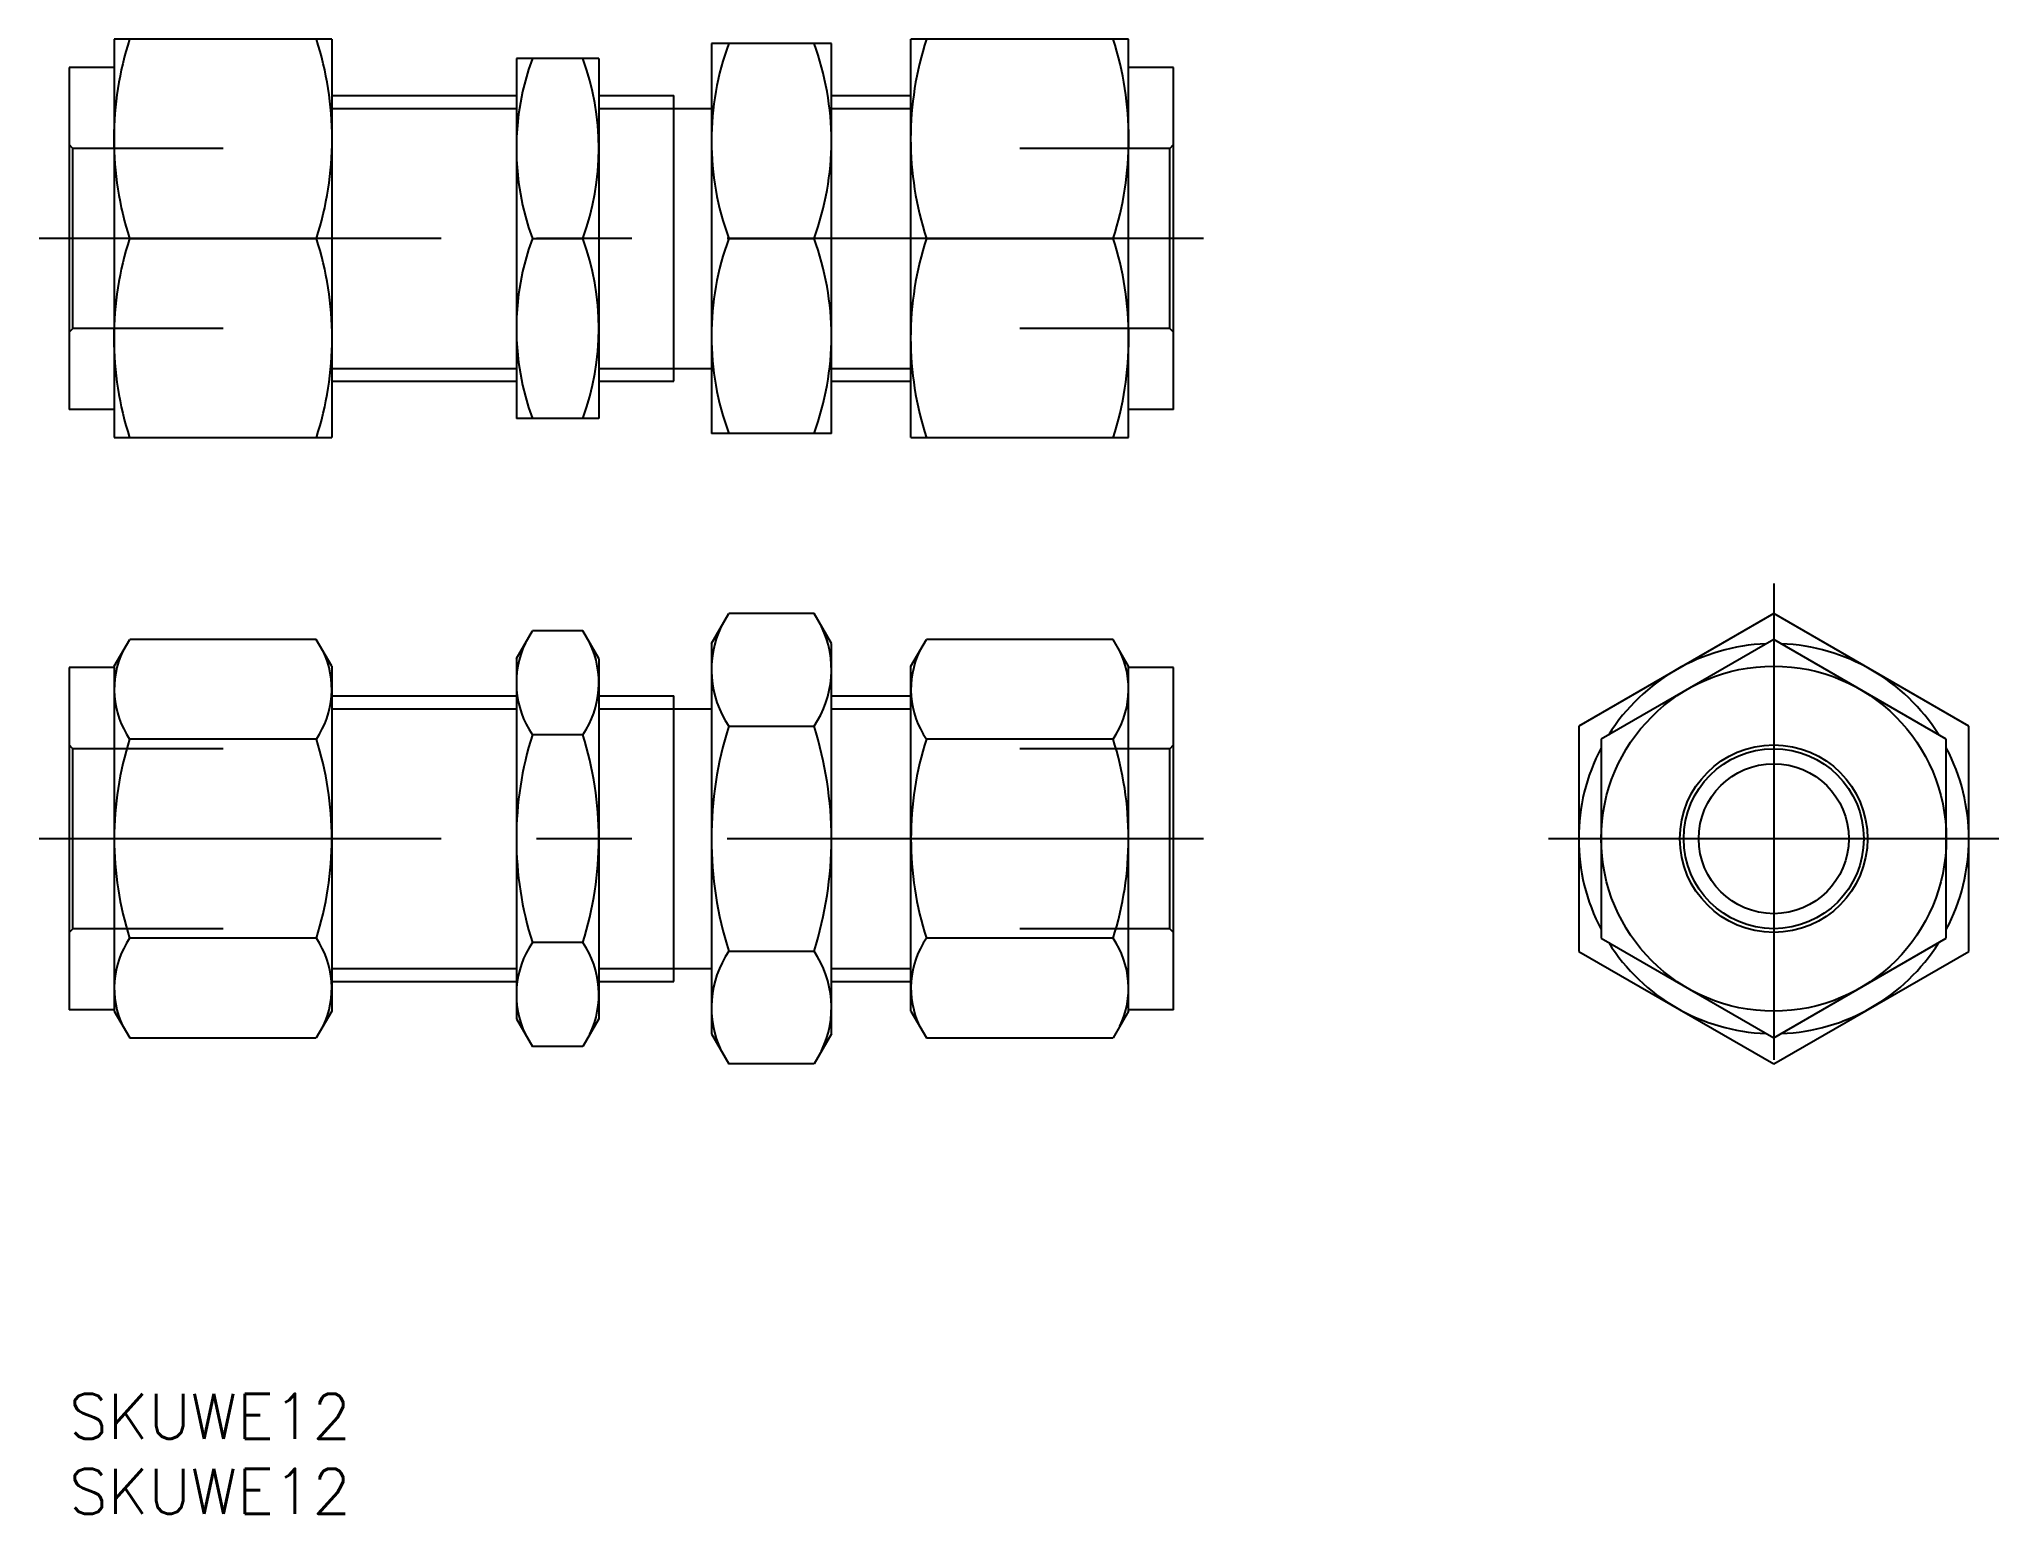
# Model space of a CAD drawing. Extents: x -2 to 129, y 0 to 98.
import ezdxf

# ---------------------------------------------------------------- set-up
doc = ezdxf.new("R2010")
doc.units = 0
doc.linetypes.add('CENTER', pattern=[50.8, 31.75, -6.35, 6.35, -6.35])
doc.linetypes.add('DASHED', pattern=[19.05, 12.7, -6.35])
doc.layers.get('0').update_dxf_attribs({"linetype": 'CONTINUOUS'})
doc.layers.add('CENTER', color=1, linetype='CENTER')
doc.styles.get("Standard").update_dxf_attribs({"font": 'txt.shx', "height": 3, "bigfont": 'bigfont.shx'})

msp = doc.modelspace()

# ---------------------------------------------------------------- linework, layer by layer
at = {"color": 7, "linetype": 'CONTINUOUS'}
for p, q in [((3, 98.29), (3, 71.73)), ((17.5, 98.29), (3, 98.29)), ((17.5, 98.29), (17.5, 71.73)), ((42.8, 98.01), (42.8, 72.01)), ((50.8, 98.01), (42.8, 98.01)), ((50.8, 72.01), (50.8, 98.01)), ((56.1, 71.73), (56.1, 98.29)), ((70.6, 98.29), (56.1, 98.29)), ((70.6, 71.73), (70.6, 98.29)), ((29.8, 97.01), (29.8, 73.01)), ((35.3, 97.01), (29.8, 97.01)), ((35.3, 97.01), (35.3, 73.01)), ((0, 96.41), (0, 73.61)), ((3, 96.41), (0, 96.41)), ((73.6, 96.41), (70.6, 96.41)), ((73.6, 73.61), (73.6, 96.41)), ((17.5, 94.54), (29.8, 94.54)), ((35.3, 94.54), (40.3, 94.54)), ((40.3, 75.49), (40.3, 94.54)), ((50.8, 94.54), (56.1, 94.54)), ((40.3, 93.68), (42.8, 93.68)), ((50.8, 93.68), (50.8, 93.68)), ((4.03, 85.01), (16.47, 85.01)), ((30.87, 85.01), (34.23, 85.01)), ((43.96, 85.01), (49.64, 85.01)), ((57.13, 85.01), (69.57, 85.01)), ((40.3, 76.35), (42.8, 76.35)), ((50.8, 76.35), (50.8, 76.35)), ((17.5, 75.49), (29.8, 75.49)), ((35.3, 75.49), (40.3, 75.49)), ((50.8, 75.49), (56.1, 75.49)), ((3, 73.61), (0, 73.61)), ((73.6, 73.61), (70.6, 73.61)), ((35.3, 73.01), (29.8, 73.01)), ((50.8, 72.01), (42.8, 72.01)), ((3, 71.73), (17.5, 71.73)), ((56.1, 71.73), (70.6, 71.73)), ((29.8, 57), (30.87, 58.86)), ((34.23, 58.86), (30.87, 58.86)), ((35.3, 57), (34.23, 58.86)), ((42.8, 58), (43.96, 60.01)), ((49.64, 60.01), (43.96, 60.01)), ((50.8, 58), (49.64, 60.01)), ((113.6, 60.01), (100.6, 52.51)), ((126.6, 52.51), (113.6, 60.01)), ((3, 56.5), (4.03, 58.28)), ((16.47, 58.28), (4.03, 58.28)), ((17.5, 56.5), (16.47, 58.28)), ((42.8, 58), (42.8, 32)), ((50.8, 32), (50.8, 58)), ((56.1, 56.5), (57.13, 58.28)), ((69.57, 58.28), (57.13, 58.28)), ((70.6, 56.5), (69.57, 58.28)), ((113.6, 58.28), (102.1, 51.64)), ((125.1, 51.64), (113.6, 58.28)), ((0, 56.4), (0, 33.6)), ((3, 56.4), (0, 56.4)), ((3, 56.5), (3, 33.5)), ((17.5, 56.5), (17.5, 33.5)), ((29.8, 57), (29.8, 33)), ((35.3, 57), (35.3, 33)), ((56.1, 33.5), (56.1, 56.5)), ((70.6, 33.5), (70.6, 56.5)), ((73.6, 56.4), (70.6, 56.4)), ((73.6, 33.6), (73.6, 56.4)), ((17.5, 54.52), (29.8, 54.52)), ((35.3, 54.52), (40.3, 54.52)), ((40.3, 35.47), (40.3, 54.52)), ((40.3, 53.66), (42.8, 53.66)), ((50.8, 54.52), (56.1, 54.52)), ((50.8, 53.66), (50.8, 53.66)), ((43.96, 52.51), (49.64, 52.51)), ((100.6, 52.51), (100.6, 37.49)), ((126.6, 37.49), (126.6, 52.51)), ((16.47, 51.64), (4.03, 51.64)), ((34.23, 51.93), (30.87, 51.93)), ((69.57, 51.64), (57.13, 51.64)), ((102.1, 51.64), (102.1, 38.36)), ((125.1, 38.36), (125.1, 51.64)), ((16.47, 38.36), (4.03, 38.36)), ((34.23, 38.07), (30.87, 38.07)), ((69.57, 38.36), (57.13, 38.36)), ((102.1, 38.36), (113.6, 31.72)), ((113.6, 31.72), (125.1, 38.36)), ((49.64, 37.49), (43.96, 37.49)), ((100.6, 37.49), (113.6, 29.99)), ((113.6, 29.99), (126.6, 37.49)), ((17.5, 35.47), (29.8, 35.47)), ((35.3, 35.47), (40.3, 35.47)), ((40.3, 36.34), (42.8, 36.34)), ((50.8, 36.34), (50.8, 36.34)), ((50.8, 35.47), (56.1, 35.47)), ((3, 33.6), (0, 33.6)), ((3, 33.5), (4.03, 31.72)), ((17.5, 33.5), (16.47, 31.72)), ((29.8, 33), (30.87, 31.14)), ((35.3, 33), (34.23, 31.14)), ((56.1, 33.5), (57.13, 31.72)), ((70.6, 33.5), (69.57, 31.72)), ((73.6, 33.6), (70.6, 33.6)), ((4.03, 31.72), (16.47, 31.72)), ((42.8, 32), (43.96, 29.99)), ((50.8, 32), (49.64, 29.99)), ((57.13, 31.72), (69.57, 31.72)), ((34.23, 31.14), (30.87, 31.14)), ((49.64, 29.99), (43.96, 29.99))]:
    msp.add_line(p, q, dxfattribs=at)
at = {"color": 3, "linetype": 'CONTINUOUS'}
for p, q in [((17.5, 93.68), (29.8, 93.68)), ((35.3, 93.68), (40.3, 93.68)), ((50.8, 93.68), (56.1, 93.68)), ((17.5, 76.35), (29.8, 76.35)), ((35.3, 76.35), (40.3, 76.35)), ((50.8, 76.35), (56.1, 76.35)), ((17.5, 53.66), (29.8, 53.66)), ((35.3, 53.66), (40.3, 53.66)), ((50.8, 53.66), (56.1, 53.66)), ((17.5, 36.34), (29.8, 36.34)), ((35.3, 36.34), (40.3, 36.34)), ((50.8, 36.34), (56.1, 36.34))]:
    msp.add_line(p, q, dxfattribs=at)
at = {"color": 3, "linetype": 'DASHED'}
for p, q in [((0.25, 91.01), (0, 91.26)), ((10.25, 91.01), (0.25, 91.01)), ((0.25, 79.01), (0.25, 91.01)), ((73.35, 91.01), (63.35, 91.01)), ((73.35, 91.01), (73.6, 91.26)), ((73.35, 79.01), (73.35, 91.01)), ((0.25, 79.01), (0, 78.76)), ((10.25, 79.01), (0.25, 79.01)), ((73.35, 79.01), (63.35, 79.01)), ((73.35, 79.01), (73.6, 78.76)), ((0.25, 51), (0, 51.25)), ((10.25, 51), (0.25, 51)), ((0.25, 39), (0.25, 51)), ((73.35, 51), (63.35, 51)), ((73.35, 51), (73.6, 51.25)), ((73.35, 39), (73.35, 51)), ((0.25, 39), (0, 38.75)), ((10.25, 39), (0.25, 39)), ((73.35, 39), (63.35, 39)), ((73.35, 39), (73.6, 38.75))]:
    msp.add_line(p, q, dxfattribs=at)
at = {"color": 7, "linetype": 'CONTINUOUS'}
for radius in [11.5, 6.25, 6, 5]:
    msp.add_circle((113.6, 45), radius, dxfattribs=at)
for centre, radius, start, end in [((24.59, 91.65), 21.61, 162.1034, 197.8966), ((-4.09, 91.65), 21.61, 342.1034, 17.8966), ((61.57, 91.51), 18.77, 159.7438, 200.2562), ((32.03, 91.51), 18.77, 339.7438, 20.2562), ((77.69, 91.65), 21.61, 162.1034, 197.8966), ((49.01, 91.65), 21.61, 342.1034, 17.8966), ((47.13, 91.01), 17.33, 159.7438, 200.2562), ((17.97, 91.01), 17.33, 339.7438, 20.2562), ((24.59, 78.37), 21.61, 162.1034, 197.8966), ((-4.09, 78.37), 21.61, 342.1034, 17.8966), ((47.13, 79.01), 17.33, 159.7438, 200.2562), ((17.97, 79.01), 17.33, 339.7438, 20.2562), ((61.57, 78.51), 18.77, 159.7438, 200.2562), ((32.03, 78.51), 18.77, 339.7438, 20.2562), ((77.69, 78.37), 21.61, 162.1034, 197.8966), ((49.01, 78.37), 21.61, 342.1034, 17.8966), ((49.45, 56.26), 6.65, 154.3842, 214.3842), ((44.15, 56.26), 6.65, 325.6158, 25.6158), ((8.88, 54.96), 5.88, 154.3842, 214.3842), ((11.62, 54.96), 5.88, 325.6158, 25.6158), ((35.93, 55.39), 6.13, 154.3842, 214.3842), ((29.17, 55.39), 6.13, 325.6158, 25.6158), ((61.98, 54.96), 5.88, 154.3842, 214.3842), ((64.72, 54.96), 5.88, 325.6158, 25.6158), ((113.6, 45), 13, 92.2042, 147.7958), ((113.6, 45), 13, 32.2042, 87.7958), ((67.64, 45), 24.84, 162.412, 197.588), ((25.96, 45), 24.84, 342.412, 17.588), ((24.97, 45), 21.97, 162.412, 197.588), ((-4.47, 45), 21.97, 342.412, 17.588), ((52.73, 45), 22.93, 162.412, 197.588), ((12.37, 45), 22.93, 342.412, 17.588), ((78.07, 45), 21.97, 162.412, 197.588), ((48.63, 45), 21.97, 342.412, 17.588), ((113.6, 45), 13, 152.2042, 207.7958), ((113.6, 45), 13, 332.2042, 27.7958), ((8.88, 35.04), 5.88, 145.6158, 205.6158), ((11.62, 35.04), 5.88, 334.3842, 34.3842), ((35.93, 34.61), 6.13, 145.6158, 205.6158), ((29.17, 34.61), 6.13, 334.3842, 34.3842), ((61.98, 35.04), 5.88, 145.6158, 205.6158), ((64.72, 35.04), 5.88, 334.3842, 34.3842), ((113.6, 45), 13, 212.2042, 267.7958), ((113.6, 45), 13, 272.2042, 327.7958), ((49.45, 33.74), 6.65, 145.6158, 205.6158), ((44.15, 33.74), 6.65, 334.3842, 34.3842)]:
    msp.add_arc(centre, radius, start, end, dxfattribs=at)
at = {"layer": 'CENTER', "color": 1, "linetype": 'CENTER'}
for p, q in [((75.6, 85.01), (-2, 85.01)), ((113.6, 62.01), (113.6, 27.99)), ((75.6, 45), (-2, 45)), ((128.6, 45), (98.6, 45))]:
    msp.add_line(p, q, dxfattribs=at)

# ---------------------------------------------------------------- texts
at = {"color": 7, "linetype": 'CONTINUOUS'}
for p in [(0, 5), (0, 0)]:
    msp.add_text('SKUWE12', height=3, dxfattribs=at).set_placement(p)

doc.saveas('drawing.dxf')
